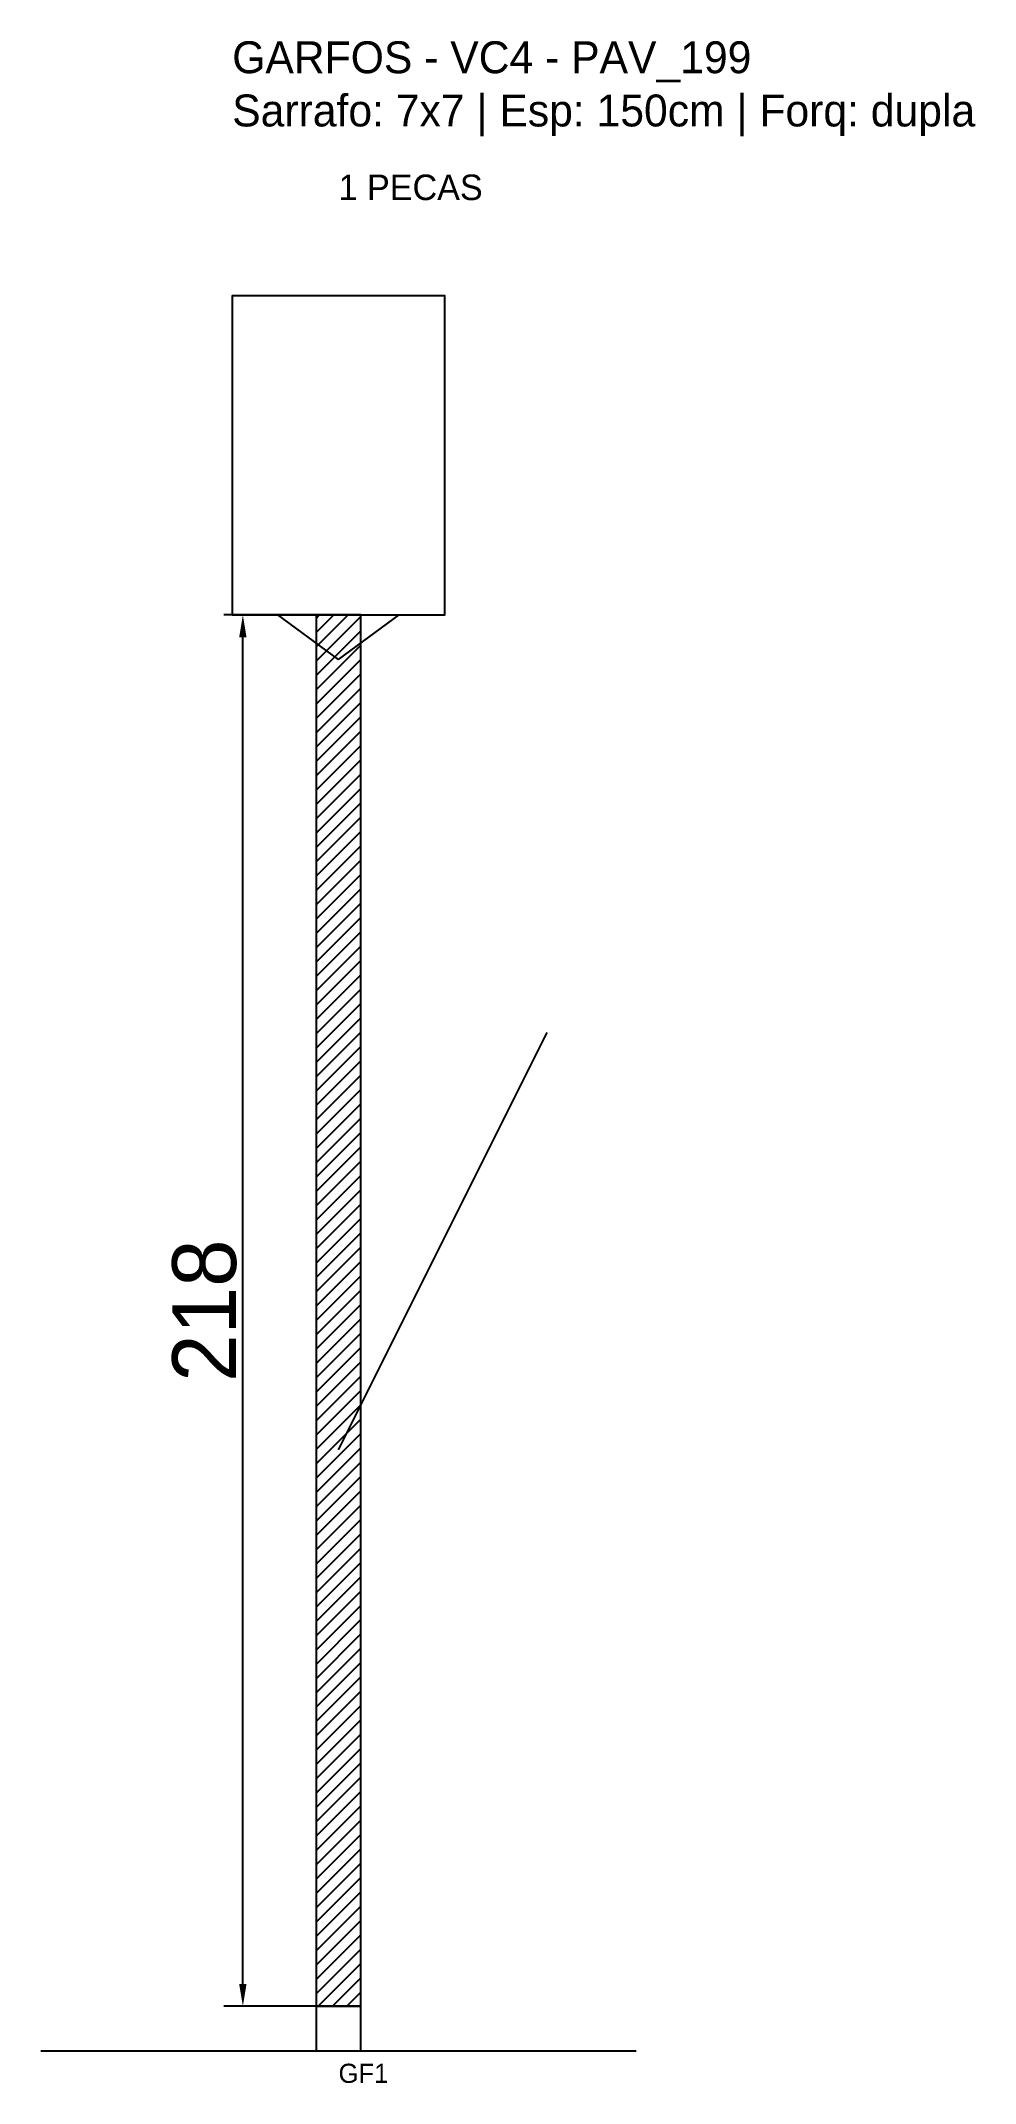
# Model space of a CAD drawing. Header units: metres. Extents: x -30 to 116, y -12 to 308.
import ezdxf

# ---------------------------------------------------------------- set-up
doc = ezdxf.new("R2010")
doc.units = ezdxf.units.M
for name, color, linetype in [('BARRA_ANCORAGEM', 1, 'Continuous'), ('COTA', 241, 'Continuous'), ('GARFOS OK', 3, 'Continuous'), ('NOME DA VIGA', 6, 'Continuous'), ('SARR_7x7', 40, 'Continuous'), ('VIGAS', 3, 'Continuous')]:
    doc.layers.add(name, color=color, linetype=linetype)
doc.dimstyles.new('EZ DXF', dxfattribs={"dimtxt": 10, "dimasz": 3.5, "dimexe": 3, "dimexo": 1.5, "dimgap": 1, "dimtad": 1, "dimdec": 1, "dimdsep": 46, "dimcen": 2.5, "dimazin": 3, "dimtfac": 1, "dimtmove": 0, "dimatfit": 3})

msp = doc.modelspace()

# ---------------------------------------------------------------- hatches: boundary and pattern name
at = {"layer": 'COTA'}
h = msp.add_hatch(dxfattribs=at)
h.set_pattern_fill('ANSI31', scale=0.5)
h.paths.add_polyline_path([(13.166675, 0), (20.166675, 0), (20.166675, 218), (13.166675, 218)])

# ---------------------------------------------------------------- linework, layer by layer
at = {"layer": 'BARRA_ANCORAGEM'}
msp.add_line((16.666675, 87.2), (49.366675, 152.6), dxfattribs=at)
at = {"layer": 'GARFOS OK'}
for p, q in [((16.666675, 211), (7.166675, 218)), ((7.166675, 218), (26.166675, 218)), ((16.666675, 211), (26.166675, 218))]:
    msp.add_line(p, q, dxfattribs=at)
at = {"layer": 'GARFOS OK', "linetype": 'CONTINUOUS'}
msp.add_line((-30, -7), (63.33335, -7), dxfattribs=at)
at = {"layer": 'GARFOS OK'}
msp.add_lwpolyline([(13.166675, 0), (20.166675, 0), (20.166675, 218), (13.166675, 218), (13.166675, 0)], dxfattribs=at)
at = {"layer": 'SARR_7x7'}
msp.add_lwpolyline([(13.166675, -7), (20.166675, -7), (20.166675, 0), (13.166675, 0), (13.166675, -7)], dxfattribs=at)
at = {"layer": 'VIGAS'}
msp.add_lwpolyline([(0, 218), (33.33335, 218), (33.33335, 268), (0, 268), (0, 218)], dxfattribs=at)

# ---------------------------------------------------------------- texts
at = {"layer": 'NOME DA VIGA'}
for s, height, p in [('1 PECAS', 4, (16.666675, 283)), ('GF1', 3, (16.666675, -12))]:
    msp.add_text(s, height=height, dxfattribs=at).set_placement(p)
at = {"layer": 'NOME DA VIGA', "insert": (0, 293), "char_height": 5, "attachment_point": 7}
msp.add_mtext('GARFOS - VC4 - PAV_199\\PSarrafo: 7x7 | Esp: 150cm | Forq: dupla', dxfattribs=at)

# ---------------------------------------------------------------- dimensions: what is measured, and where the dimension line sits
at = {"layer": 'COTA'}
msp.add_linear_dim(base=(1.666675, 0), p1=(16.666675, 0), p2=(16.666675, 218), angle=90, dimstyle='EZ DXF', dxfattribs=at).render()

doc.saveas('drawing.dxf')
